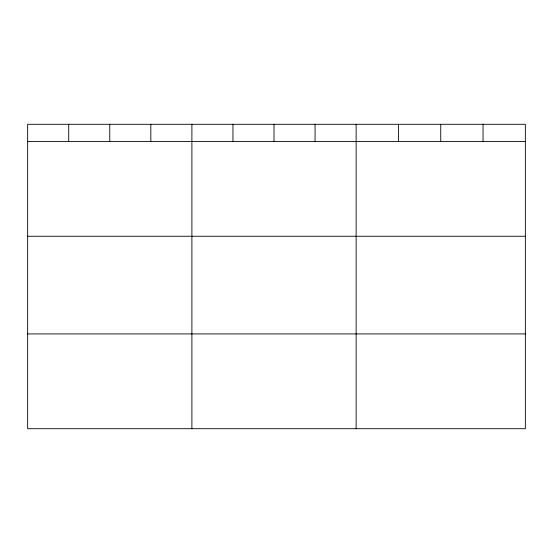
<?xml version="1.0" encoding="UTF-8"?>
<svg xmlns="http://www.w3.org/2000/svg" width="553" height="553" viewBox="0 0 553 553"><rect width="100%" height="100%" fill="white"/><g stroke="black" fill="none" stroke-linecap="round" stroke-linejoin="round"><path stroke-width="0.83" d="M525.35 236.255L525.35 124.294L27.65 124.294L27.65 428.706L525.35 428.706L525.35 236.255L27.65 236.255M27.65 141.471L525.35 141.471M27.65 333.922L525.35 333.922M483.046 124.294L483.046 141.471M440.741 124.294L440.741 141.471M398.437 124.294L398.437 141.471M356.132 124.294L356.132 428.706M315.072 124.294L315.072 141.471M274.012 124.294L274.012 141.471M232.951 124.294L232.951 141.471M191.891 124.294L191.891 428.706M150.831 124.294L150.831 141.471M109.771 124.294L109.771 141.471M68.71 124.294L68.71 141.471"/></g></svg>
